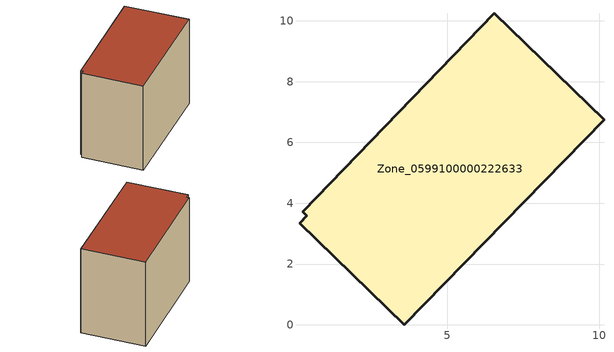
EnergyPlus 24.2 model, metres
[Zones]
Zone_0599100000222633
 floor ground (C_G): 0.14,3.34 0.38,3.58 0.24,3.72 6.55,10.25 10.16,6.75 3.59,0 z0
 wall outside (C_F): 10.16,6.75 6.55,10.25 0.24,3.72 0.38,3.58 0.14,3.34 3.59,0 10.16,6.75 z0:7.28
 roof outside (C_R): 0.38,3.58 0.14,3.34 3.59,0 10.16,6.75 6.55,10.25 0.24,3.72 z7.28
[BUILDING]
Pand.0599100000222633: North Axis=0; Terrain=City; Loads Convergence Tolerance Value=0.04; Temperature Convergence Tolerance Value=0.4; Solar Distribution=FullExterior; Maximum Number of Warmup Days=25; Minimum Number of Warmup Days=1
[Site:Location]
Rotterdam.The.Hague.AP_ZH_NLD Design_Conditions: Latitude=51.96; Longitude=4.45; Time Zone=1; Elevation=-4.5
[SITE:GROUNDTEMPERATURE:BUILDINGSURFACE]
18, 18, 18, 18, 18, 18, 18, 18, 18, 18, 18, 18
[MATERIAL] Thermal Absorptance=0.9; Solar Absorptance=0.7; Visible Absorptance=0.7
Name | Roughness | Thickness | Conductivity | Density | Specific Heat
G.TC.1946 | MediumSmooth | 0.15 | 1 | 540 | 1210
F.TC.1946 | Rough | 0.3 | 0.857143 | 1920 | 840
R.TC.1946 | MediumRough | 0.2 | 0.909091 | 1500 | 1000
[CONSTRUCTION]
C_G: G.TC.1946
C_F: F.TC.1946
C_R: R.TC.1946
[ZONE]
Zone_0599100000222633: Type=1; Multiplier=1; Ceiling Height=Autocalculate; Volume=Autocalculate; Floor Area=autocalculate; Part of Total Floor Area=Yes
[ZONEINFILTRATION:DESIGNFLOWRATE]
Infil_Zone_0599100000222633: Zone or ZoneList or Space or SpaceList=Zone_0599100000222633; Schedule=AlwaysOn; Design Flow Rate Calculation Method=Flow/Area; Flow Rate per Floor Area=0.003; Constant Term Coefficient=1; Temperature Term Coefficient=0; Velocity Term Coefficient=0; Velocity Squared Term Coefficient=0
[HVACTEMPLATE:ZONE:IDEALLOADSAIRSYSTEM]
Zone_0599100000222633: Maximum Heating Supply Air Temperature=50; Minimum Cooling Supply Air Temperature=13; Maximum Heating Supply Air Humidity Ratio=0.0156; Minimum Cooling Supply Air Humidity Ratio=0.0077; Heating Limit=NoLimit; Cooling Limit=NoLimit; Dehumidification Control Type=ConstantSensibleHeatRatio; Cooling Sensible Heat Ratio=0.7; Dehumidification Setpoint=60; Humidification Control Type=None; Humidification Setpoint=30; Outdoor Air Method=None; Outdoor Air Flow Rate per Person=0.00944; Outdoor Air Flow Rate per Zone Floor Area=0; Outdoor Air Flow Rate per Zone=0; Demand Controlled Ventilation Type=None; Outdoor Air Economizer Type=NoEconomizer; Heat Recovery Type=None; Sensible Heat Recovery Effectiveness=0.7; Latent Heat Recovery Effectiveness=0.65
[ZONECONTROL:THERMOSTAT]
ThermostatControl_Zone_0599100000222633: Zone or ZoneList=Zone_0599100000222633; Control Type Schedule=DualSetpointControlType; Control 1=Thermostat_Zone_0599100000222633; Temperature Difference Between Cutout And Setpoint=0
[THERMOSTATSETPOINT:DUALSETPOINT]
Thermostat_Zone_0599100000222633: Heating Setpoint Temperature Schedule=HeatingSetpoint_Zone_0599100000222633; Cooling Setpoint Temperature Schedule=CoolingSetpoint_Zone_0599100000222633
[SCHEDULE:COMPACT]
HeatingSetpoint_Zone_0599100000222633: Through: 12/31, For: AllDays, Until: 24:00, 21
CoolingSetpoint_Zone_0599100000222633: Through: 12/31, For: AllDays, Until: 24:00, 24
DualSetpointControlType: Through: 12/31, For: AllDays, Until: 24:00, 4
AlwaysOn: Through: 12/31, For: AllDays, Until: 24:00, 1
